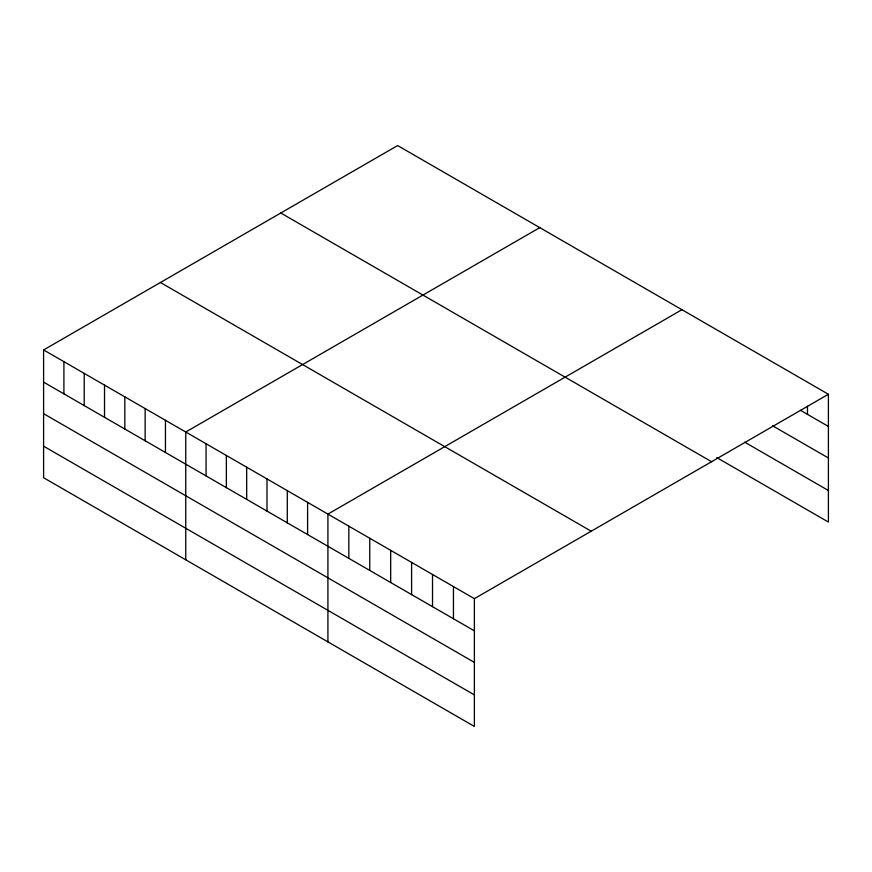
<?xml version="1.0" encoding="UTF-8"?>
<svg xmlns="http://www.w3.org/2000/svg" width="872" height="872" viewBox="0 0 872 872"><rect width="100%" height="100%" fill="white"/><g stroke="black" fill="none" stroke-linecap="round" stroke-linejoin="round"><path stroke-width="1.31" d="M43.6 349.945L474.379 598.661L474.379 726.441L43.6 477.736L43.6 349.945L397.621 145.559L828.4 394.264L828.4 522.056L716.806 457.626M539.779 227.625L185.758 432.022L185.758 559.813M681.937 309.702L327.916 514.099L327.916 641.89M474.379 598.661L828.4 394.264M800.507 410.341L828.4 426.441M772.603 425.776L828.4 457.996M744.71 442.18L828.4 490.5M280.795 213.008L711.574 461.713M160.426 282.495L591.205 531.201M43.6 382.132L474.379 630.838M43.6 413.688L474.379 662.393M43.6 446.192L474.379 694.897M807.472 406.319L807.472 414.363M453.451 586.573L453.451 618.76M432.523 574.495L432.523 606.683M411.606 562.418L411.606 594.595M390.678 550.33L390.678 582.518M369.761 538.253L369.761 570.441M348.833 526.176L348.833 558.363M307.598 502.37L307.598 534.558M287.291 490.642L287.291 522.829M266.985 478.924L266.985 511.101M246.678 467.196L246.678 499.384M226.371 455.467L226.371 487.655M206.065 443.75L206.065 475.927M165.451 420.293L165.451 452.481M145.144 408.576L145.144 440.752M124.827 396.847L124.827 429.035M104.52 385.119L104.52 417.307M84.213 373.401L84.213 405.578M63.907 361.673L63.907 393.861"/></g></svg>
